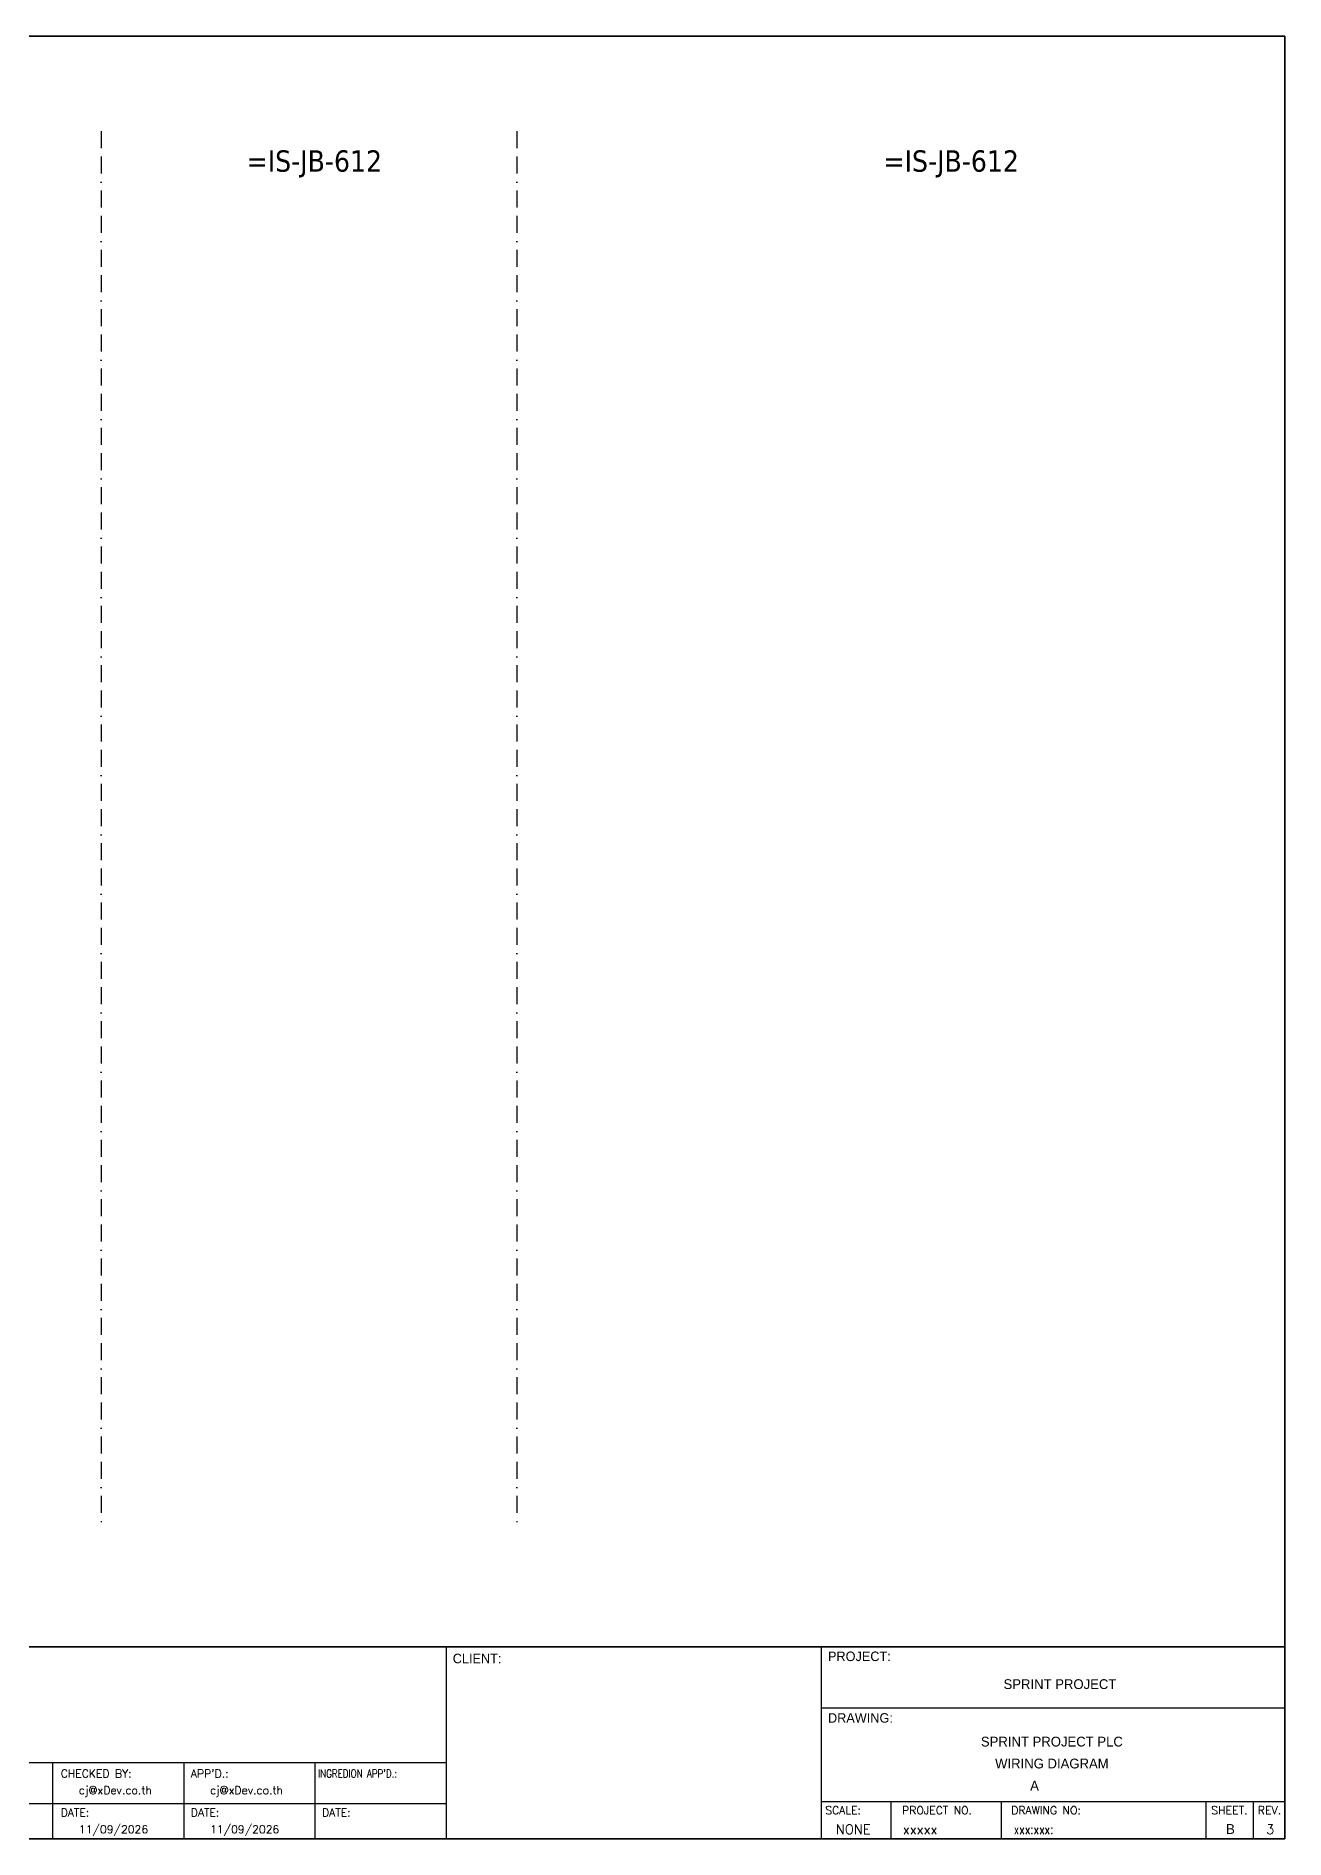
# Model space of a CAD drawing. Header units: millimetres. Extents: x 0 to 66793, y 0 to 2820.
# Drawn here: x 39760 to 41633, y 0 to 2704 of the extents above; entities that cross this region are included whole.
import ezdxf
from ezdxf.enums import TextEntityAlignment as Align

# ---------------------------------------------------------------- set-up
doc = ezdxf.new("R2010")
doc.units = ezdxf.units.MM
doc.linetypes.add('BORDERX2', pattern=[88.9, 25.4, -12.7, 25.4, -12.7, 0, -12.7])
for name, color, linetype in [('GT_1', 9, 'Continuous'), ('HELPPOINT', 7, 'Continuous'), ('MEMBER', 7, 'Continuous'), ('x01001-FrameArea', 2, 'BORDERX2')]:
    doc.layers.add(name, color=color, linetype=linetype)
doc.styles.add('HTX11', font='O8111901')
doc.styles.add('ROMANS', font='romans.shx', dxfattribs={"width": 0.85, "height": 25})
doc.styles.add('Tahoma', font='')
doc.styles.get('Tahoma').set_extended_font_data('Tahoma')

msp = doc.modelspace()

# ---------------------------------------------------------------- linework, layer by layer
at = {"color": 4}
for p, q in [((41042, 56.1), (41042, 0)), ((41207.3, 56.1), (41207.3, 0))]:
    msp.add_line(p, q, dxfattribs=at)
at = {"color": 4, "ltscale": 0.5}
for p, q in [((41514.4, 56.1), (41514.4, 0)), ((41514.4, 56.1), (41514.4, 0)), ((41585.6, 56.1), (41585.6, 0)), ((41585.6, 56.1), (41585.6, 0))]:
    msp.add_line(p, q, dxfattribs=at)
at = {"layer": 'GT_1', "color": 4}
for p, q in [((40375.5, 0), (40375.5, 288.2)), ((40937.8, 0), (40937.8, 288.2)), ((40937.8, 0), (40937.8, 288.2)), ((40937.8, 0), (40937.8, 288.2)), ((40375.5, 114.3), (39588.5, 114.3)), ((39785.3, 0), (39785.3, 114.3)), ((39982, 0), (39982, 114.3)), ((40178.8, 0), (40178.8, 114.3)), ((40937.8, 56.1), (41633, 56.1)), ((40375.5, 52.9), (39588.5, 52.9))]:
    msp.add_line(p, q, dxfattribs=at)
at = {"layer": 'HELPPOINT', "color": 4, "lineweight": 35}
for p, q in [((37739.7, 2704.2), (41633, 2704.2)), ((37739.7, 2704.2), (41633, 2704.2)), ((41633, 2704.2), (41633, 0)), ((41633, 2704.2), (41633, 0)), ((41633, 0), (37739.7, 0)), ((41633, 0), (37739.7, 0))]:
    msp.add_line(p, q, dxfattribs=at)
at = {"layer": 'HELPPOINT', "color": 4}
for p, q in [((40937.8, 196.6), (41633, 196.6)), ((40937.8, 196.6), (41633, 196.6)), ((40937.8, 56.1), (41633, 56.1))]:
    msp.add_line(p, q, dxfattribs=at)
at = {"layer": 'MEMBER', "color": 4, "lineweight": 35}
msp.add_line((37739.7, 288.2), (41633, 288.2), dxfattribs=at)
msp.add_line((37739.7, 288.2), (41633, 288.2), dxfattribs=at)
at = {"layer": 'MEMBER', "color": 4}
for p, q in [((40937.8, 196.6), (41633, 196.6)), ((40937.8, 196.6), (41633, 196.6)), ((40937.8, 56.1), (41633, 56.1)), ((40937.8, 56.1), (41633, 56.1))]:
    msp.add_line(p, q, dxfattribs=at)
at = {"layer": 'x01001-FrameArea'}
for p, q in [((39857.9, 2561.5), (39857.9, 475)), ((40481, 2561.5), (40481, 475))]:
    msp.add_line(p, q, dxfattribs=at)

# ---------------------------------------------------------------- texts
at = {"color": 2, "style": 'Tahoma'}
for p in [(40177.4, 2516.8), (41132.5, 2516.8)]:
    msp.add_text('=IS-JB-612', height=32, dxfattribs=at).set_placement(p, align=Align.MIDDLE_CENTER)
at = {"color": 4, "ltscale": 100, "style": 'HTX11'}
for s, p in [('SPRINT PROJECT', (41295.6, 232.2)), ('SPRINT PROJECT PLC', (41283.5, 146)), ('WIRING DIAGRAM', (41283.5, 113.1))]:
    msp.add_text(s, height=14.693, dxfattribs=at).set_placement(p, align=Align.MIDDLE_CENTER)
at = {"style": 'HTX11'}
for tag, text, height, p in [('A', 'A', 14.8, (41257.5, 79.8)), ('B', 'CHASSIS C4 SLOT 6', 14.821, (41551.3, 14.9))]:
    msp.add_attdef(tag, text=text, height=height, dxfattribs=at).set_placement(p, align=Align.MIDDLE_CENTER)
at = {"layer": 'GT_1', "color": 4, "style": 'HTX11'}
for s, p in [('CLIENT:', (40385, 263.5)), ('PROJECT:', (40947.7, 266.8)), ('DRAWING:', (40947.7, 174.4))]:
    msp.add_text(s, height=14.25, dxfattribs=at).set_placement(p)
at = {"layer": 'MEMBER', "color": 4, "ltscale": 0.8, "style": 'ROMANS'}
for s, height, p in [('CHECKED BY:', 11.875, (39797, 92.1)), ("APP'D.:", 11.88, (39992.2, 92.1)), ('cj@xDev.co.th', 11.875, (39824.3, 67.2)), ('cj@xDev.co.th', 11.875, (40021, 67.2)), ('DATE:', 11.88, (39797, 33.6)), ('DATE:', 11.88, (39992.2, 33.6)), ('DATE:', 11.88, (40189, 33.6)), ('SCALE:', 11.88, (40943.7, 37.1)), ('PROJECT NO.', 11.875, (41058.9, 37.1)), ('DRAWING NO:', 11.875, (41222.6, 37.1)), ('SHEET.', 12, (41522.4, 37.1)), ('REV.', 12, (41592.3, 37.1)), ('11/09/2026', 11.88, (39824.3, 8.5)), ('11/09/2026', 11.88, (40021, 8.5)), ('NONE', 14.23, (40959.7, 7.3)), ('xxxxx', 14.23, (41060.1, 7.3))]:
    msp.add_text(s, height=height, dxfattribs=at).set_placement(p)
at = {"layer": 'MEMBER', "color": 4, "ltscale": 0.8, "style": 'ROMANS', "width": 0.8}
for s, height, p in [("INGREDION APP'D.:", 11.875, (40183, 92.1)), ('xxx:xxx:', 14.23, (41226.3, 7.3))]:
    msp.add_text(s, height=height, dxfattribs=at).set_placement(p)
at = {"layer": 'MEMBER', "color": 4, "ltscale": 0.8, "style": 'ROMANS'}
msp.add_text('3', height=14.2, dxfattribs=at).set_placement((41610.9, 7.3), align=Align.CENTER)

doc.saveas('drawing.dxf')
